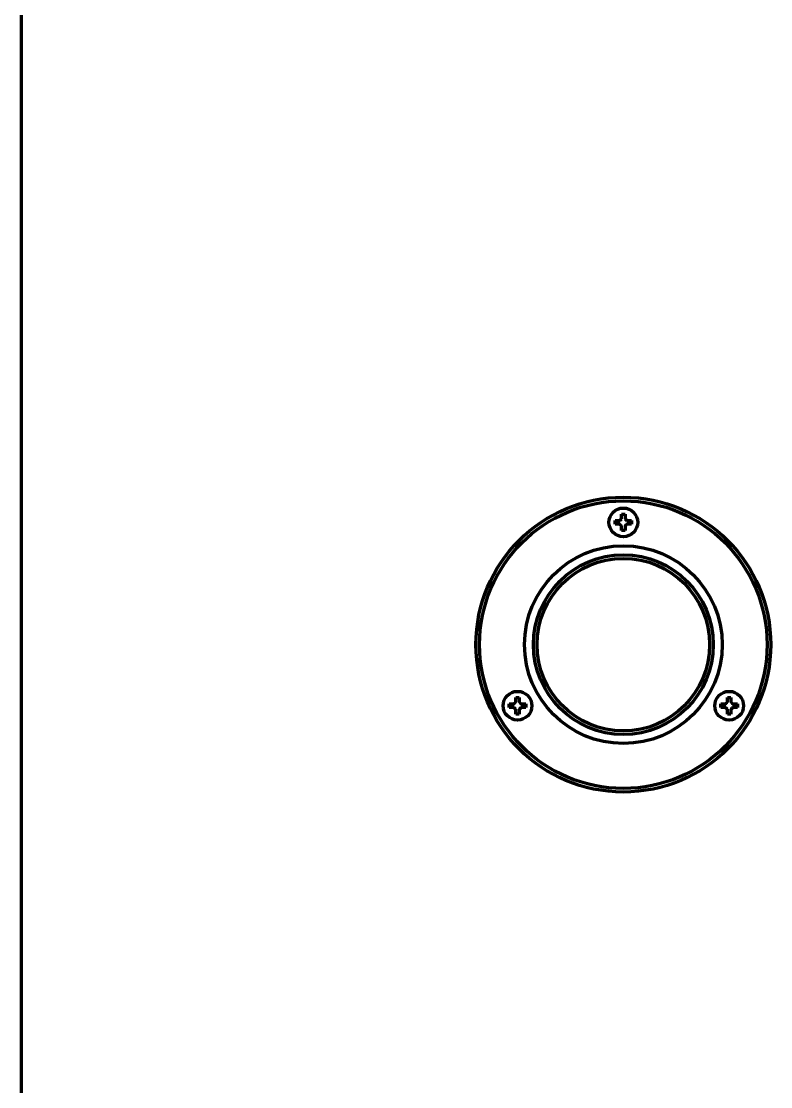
# Model space of a CAD drawing. Header units: inches. Extents: x -2405 to 7588, y 441 to 5654.
# Drawn here: x 2142.3 to 2350.8, y 1033.6 to 1330 of the extents above; entities that cross this region are included whole.
import ezdxf

# ---------------------------------------------------------------- set-up
doc = ezdxf.new("R2010")
doc.units = ezdxf.units.IN

msp = doc.modelspace()

# ---------------------------------------------------------------- linework, layer by layer
at = {"linetype": 'Continuous', "lineweight": 70}
for p, q in [((2142.28, 1443.4), (2142.28, 956.6)), ((2307.48, 1190.6), (2307.48, 1191.1)), ((2307.48, 1190.1), (2307.48, 1190.6)), ((2312.08, 1191.1), (2312.08, 1190.6)), ((2312.08, 1190.6), (2312.08, 1190.1)), ((2278.03, 1139.6), (2278.03, 1140.1)), ((2278.03, 1139.1), (2278.03, 1139.6)), ((2282.63, 1140.1), (2282.63, 1139.6)), ((2282.63, 1139.6), (2282.63, 1139.1)), ((2336.92, 1139.6), (2336.92, 1140.1)), ((2336.92, 1139.1), (2336.92, 1139.6)), ((2341.52, 1140.1), (2341.52, 1139.6)), ((2341.52, 1139.6), (2341.52, 1139.1))]:
    msp.add_line(p, q, dxfattribs=at)
for centre, radius in [((2309.78, 1156.6), 41), ((2309.78, 1156.6), 40), ((2309.78, 1190.6), 4), ((2309.78, 1156.6), 27.5), ((2309.78, 1156.6), 25), ((2309.78, 1156.6), 24), ((2280.33, 1139.6), 4), ((2339.22, 1139.6), 4)]:
    msp.add_circle(centre, radius, dxfattribs=at)
for points in [[(2308.78, 1191.1), (2308.8, 1191.13), (2308.85, 1191.17), (2308.92, 1191.25), (2308.99, 1191.32), (2309.06, 1191.39), (2309.13, 1191.46), (2309.2, 1191.53), (2309.25, 1191.58), (2309.28, 1191.6)], [(2309.28, 1191.6), (2309.28, 1191.66), (2309.28, 1191.77), (2309.28, 1191.93), (2309.28, 1192.09), (2309.28, 1192.24), (2309.28, 1192.39), (2309.28, 1192.55), (2309.28, 1192.72), (2309.28, 1192.84), (2309.28, 1192.9)], [(2309.28, 1192.9), (2309.44, 1192.9), (2309.78, 1192.9), (2310.11, 1192.9), (2310.28, 1192.9)], [(2310.28, 1191.6), (2310.3, 1191.58), (2310.35, 1191.53), (2310.43, 1191.45), (2310.5, 1191.38), (2310.57, 1191.31), (2310.64, 1191.24), (2310.71, 1191.17), (2310.75, 1191.13), (2310.78, 1191.1)], [(2308.78, 1190.1), (2308.72, 1190.1), (2308.61, 1190.1), (2308.45, 1190.1), (2308.29, 1190.1), (2308.14, 1190.1), (2307.99, 1190.1), (2307.83, 1190.1), (2307.66, 1190.1), (2307.54, 1190.1), (2307.48, 1190.1)], [(2309.28, 1189.6), (2309.25, 1189.63), (2309.2, 1189.68), (2309.12, 1189.75), (2309.05, 1189.83), (2308.98, 1189.9), (2308.91, 1189.96), (2308.84, 1190.03), (2308.8, 1190.08), (2308.78, 1190.1)], [(2310.78, 1190.1), (2310.75, 1190.08), (2310.7, 1190.03), (2310.63, 1189.96), (2310.56, 1189.89), (2310.49, 1189.82), (2310.42, 1189.75), (2310.35, 1189.67), (2310.3, 1189.63), (2310.28, 1189.6)], [(2310.28, 1189.6), (2310.28, 1189.55), (2310.28, 1189.44), (2310.28, 1189.28), (2310.28, 1189.12), (2310.28, 1188.96), (2310.28, 1188.81), (2310.28, 1188.66), (2310.28, 1188.49), (2310.28, 1188.37), (2310.28, 1188.3)], [(2310.78, 1191.1), (2310.83, 1191.1), (2310.94, 1191.1), (2311.1, 1191.1), (2311.26, 1191.1), (2311.41, 1191.1), (2311.57, 1191.1), (2311.72, 1191.1), (2311.89, 1191.1), (2312.01, 1191.1), (2312.08, 1191.1)], [(2310.28, 1188.3), (2310.11, 1188.3), (2309.78, 1188.3), (2309.44, 1188.3), (2309.28, 1188.3)], [(2279.83, 1140.6), (2279.83, 1140.66), (2279.83, 1140.77), (2279.83, 1140.93), (2279.83, 1141.09), (2279.83, 1141.24), (2279.83, 1141.39), (2279.83, 1141.55), (2279.83, 1141.72), (2279.83, 1141.84), (2279.83, 1141.9)], [(2279.83, 1141.9), (2280, 1141.9), (2280.33, 1141.9), (2280.66, 1141.9), (2280.83, 1141.9)], [(2338.72, 1140.6), (2338.72, 1140.66), (2338.72, 1140.77), (2338.72, 1140.93), (2338.72, 1141.09), (2338.72, 1141.24), (2338.72, 1141.39), (2338.72, 1141.55), (2338.72, 1141.72), (2338.72, 1141.84), (2338.72, 1141.9)], [(2338.72, 1141.9), (2338.89, 1141.9), (2339.22, 1141.9), (2339.55, 1141.9), (2339.72, 1141.9)], [(2279.33, 1139.1), (2279.28, 1139.1), (2279.17, 1139.1), (2279.01, 1139.1), (2278.85, 1139.1), (2278.69, 1139.1), (2278.54, 1139.1), (2278.38, 1139.1), (2278.22, 1139.1), (2278.09, 1139.1), (2278.03, 1139.1)], [(2279.33, 1140.1), (2279.35, 1140.13), (2279.4, 1140.17), (2279.47, 1140.25), (2279.54, 1140.32), (2279.62, 1140.39), (2279.69, 1140.46), (2279.76, 1140.53), (2279.81, 1140.58), (2279.83, 1140.6)], [(2279.83, 1138.6), (2279.8, 1138.63), (2279.75, 1138.68), (2279.68, 1138.75), (2279.61, 1138.83), (2279.54, 1138.9), (2279.47, 1138.96), (2279.4, 1139.03), (2279.35, 1139.08), (2279.33, 1139.1)], [(2280.83, 1140.6), (2280.86, 1140.58), (2280.91, 1140.53), (2280.98, 1140.45), (2281.05, 1140.38), (2281.12, 1140.31), (2281.19, 1140.24), (2281.26, 1140.17), (2281.31, 1140.13), (2281.33, 1140.1)], [(2281.33, 1139.1), (2281.31, 1139.08), (2281.26, 1139.03), (2281.19, 1138.96), (2281.12, 1138.89), (2281.04, 1138.82), (2280.97, 1138.75), (2280.9, 1138.67), (2280.85, 1138.63), (2280.83, 1138.6)], [(2280.83, 1138.6), (2280.83, 1138.55), (2280.83, 1138.44), (2280.83, 1138.28), (2280.83, 1138.12), (2280.83, 1137.96), (2280.83, 1137.81), (2280.83, 1137.66), (2280.83, 1137.49), (2280.83, 1137.37), (2280.83, 1137.3)], [(2281.33, 1140.1), (2281.38, 1140.1), (2281.49, 1140.1), (2281.65, 1140.1), (2281.81, 1140.1), (2281.97, 1140.1), (2282.12, 1140.1), (2282.28, 1140.1), (2282.44, 1140.1), (2282.57, 1140.1), (2282.63, 1140.1)], [(2338.22, 1139.1), (2338.17, 1139.1), (2338.06, 1139.1), (2337.9, 1139.1), (2337.74, 1139.1), (2337.58, 1139.1), (2337.43, 1139.1), (2337.27, 1139.1), (2337.11, 1139.1), (2336.98, 1139.1), (2336.92, 1139.1)], [(2338.22, 1140.1), (2338.24, 1140.13), (2338.29, 1140.17), (2338.36, 1140.25), (2338.43, 1140.32), (2338.51, 1140.39), (2338.58, 1140.46), (2338.65, 1140.53), (2338.7, 1140.58), (2338.72, 1140.6)], [(2338.72, 1138.6), (2338.69, 1138.63), (2338.64, 1138.68), (2338.57, 1138.75), (2338.5, 1138.83), (2338.43, 1138.9), (2338.36, 1138.96), (2338.29, 1139.03), (2338.24, 1139.08), (2338.22, 1139.1)], [(2339.72, 1140.6), (2339.75, 1140.58), (2339.8, 1140.53), (2339.87, 1140.45), (2339.94, 1140.38), (2340.01, 1140.31), (2340.08, 1140.24), (2340.15, 1140.17), (2340.2, 1140.13), (2340.22, 1140.1)], [(2340.22, 1139.1), (2340.2, 1139.08), (2340.15, 1139.03), (2340.08, 1138.96), (2340.01, 1138.89), (2339.93, 1138.82), (2339.86, 1138.75), (2339.79, 1138.67), (2339.74, 1138.63), (2339.72, 1138.6)], [(2339.72, 1138.6), (2339.72, 1138.55), (2339.72, 1138.44), (2339.72, 1138.28), (2339.72, 1138.12), (2339.72, 1137.96), (2339.72, 1137.81), (2339.72, 1137.66), (2339.72, 1137.49), (2339.72, 1137.37), (2339.72, 1137.3)], [(2340.22, 1140.1), (2340.27, 1140.1), (2340.38, 1140.1), (2340.54, 1140.1), (2340.7, 1140.1), (2340.86, 1140.1), (2341.01, 1140.1), (2341.17, 1140.1), (2341.33, 1140.1), (2341.46, 1140.1), (2341.52, 1140.1)], [(2280.83, 1137.3), (2280.66, 1137.3), (2280.33, 1137.3), (2280, 1137.3), (2279.83, 1137.3)], [(2339.72, 1137.3), (2339.55, 1137.3), (2339.22, 1137.3), (2338.89, 1137.3), (2338.72, 1137.3)]]:
    msp.add_open_spline(points, degree=3, dxfattribs=at)
for points in [[(2310.28, 1192.9), (2310.28, 1192.7), (2310.28, 1192.49), (2310.28, 1192.17), (2310.28, 1192.06), (2310.28, 1191.83), (2310.28, 1191.72), (2310.28, 1191.6)], [(2307.48, 1191.1), (2307.68, 1191.1), (2307.89, 1191.1), (2308.21, 1191.1), (2308.32, 1191.1), (2308.55, 1191.1), (2308.66, 1191.1), (2308.78, 1191.1)], [(2309.28, 1188.3), (2309.28, 1188.51), (2309.28, 1188.72), (2309.28, 1189.04), (2309.28, 1189.15), (2309.28, 1189.37), (2309.28, 1189.49), (2309.28, 1189.6)], [(2312.08, 1190.1), (2311.87, 1190.1), (2311.66, 1190.1), (2311.34, 1190.1), (2311.23, 1190.1), (2311, 1190.1), (2310.89, 1190.1), (2310.78, 1190.1)], [(2280.83, 1141.9), (2280.83, 1141.7), (2280.83, 1141.49), (2280.83, 1141.17), (2280.83, 1141.06), (2280.83, 1140.83), (2280.83, 1140.72), (2280.83, 1140.6)], [(2339.72, 1141.9), (2339.72, 1141.7), (2339.72, 1141.49), (2339.72, 1141.17), (2339.72, 1141.06), (2339.72, 1140.83), (2339.72, 1140.72), (2339.72, 1140.6)], [(2278.03, 1140.1), (2278.23, 1140.1), (2278.44, 1140.1), (2278.77, 1140.1), (2278.88, 1140.1), (2279.1, 1140.1), (2279.21, 1140.1), (2279.33, 1140.1)], [(2279.83, 1137.3), (2279.83, 1137.51), (2279.83, 1137.72), (2279.83, 1138.04), (2279.83, 1138.15), (2279.83, 1138.37), (2279.83, 1138.49), (2279.83, 1138.6)], [(2282.63, 1139.1), (2282.43, 1139.1), (2282.22, 1139.1), (2281.89, 1139.1), (2281.78, 1139.1), (2281.56, 1139.1), (2281.45, 1139.1), (2281.33, 1139.1)], [(2336.92, 1140.1), (2337.12, 1140.1), (2337.33, 1140.1), (2337.66, 1140.1), (2337.77, 1140.1), (2337.99, 1140.1), (2338.1, 1140.1), (2338.22, 1140.1)], [(2338.72, 1137.3), (2338.72, 1137.51), (2338.72, 1137.72), (2338.72, 1138.04), (2338.72, 1138.15), (2338.72, 1138.37), (2338.72, 1138.49), (2338.72, 1138.6)], [(2341.52, 1139.1), (2341.32, 1139.1), (2341.11, 1139.1), (2340.78, 1139.1), (2340.67, 1139.1), (2340.45, 1139.1), (2340.34, 1139.1), (2340.22, 1139.1)]]:
    msp.add_open_spline(points, degree=3, knots=[0, 0, 0, 0, 0.5, 0.5, 0.75, 0.75, 1, 1, 1, 1], dxfattribs=at)

doc.saveas('drawing.dxf')
